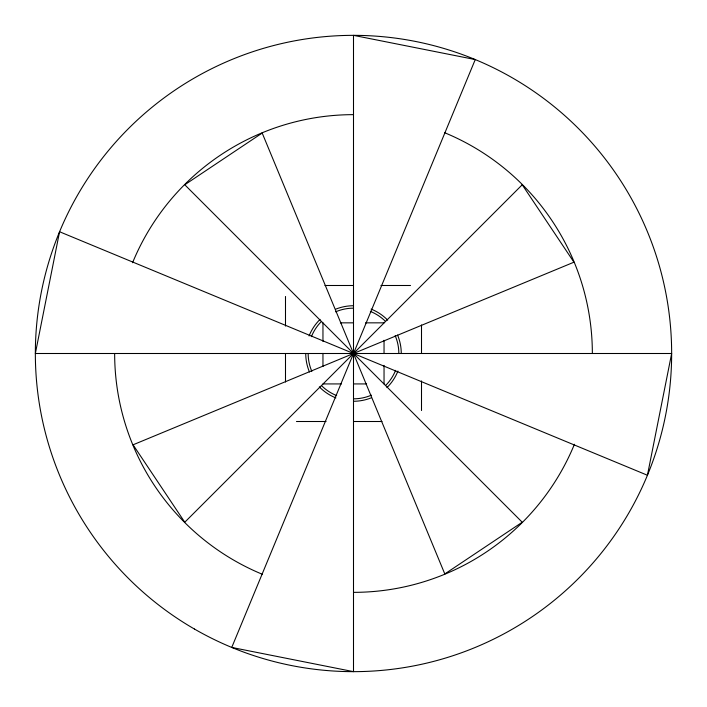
<?xml version="1.0" encoding="UTF-8"?>
<svg xmlns="http://www.w3.org/2000/svg" width="707" height="707" viewBox="0 0 707 707"><rect width="100%" height="100%" fill="white"/><g stroke="black" fill="none" stroke-linecap="round" stroke-linejoin="round"><path stroke-width="1.06" d="M324.981 285.495L353.5 285.495M380.923 285.495L410.537 285.495M340.412 322.843L353.5 322.843M365.501 322.843L384.042 322.843M322.958 383.928L341.499 383.928M353.5 383.928L366.588 383.928M296.463 421.505L326.077 421.505M353.5 421.505L382.019 421.505M421.505 324.981L421.505 353.5M421.505 380.923L421.505 410.537M384.042 340.297L384.042 353.385M384.042 365.386L384.042 383.928M322.958 322.843L322.958 341.384M322.958 353.385L322.958 366.473M285.495 296.463L285.495 326.077M285.495 353.5L285.495 382.019M574.438 444.261A238.851 238.851 0 0 1 353.5 592.351M262.447 574.314A238.851 238.851 0 0 1 114.649 353.5M132.562 262.739A238.851 238.851 0 0 1 353.5 114.649M444.553 132.686A238.851 238.851 0 0 1 592.351 353.5M397.926 371.051A47.767 47.767 0 0 1 386.959 387.595M371.113 397.9A47.767 47.767 0 0 1 353.5 401.267M335.887 397.9A47.767 47.767 0 0 1 319.334 386.888M309.454 371.979A47.767 47.767 0 0 1 305.733 353.5M309.074 335.949A47.767 47.767 0 0 1 320.041 319.405M335.887 309.1A47.767 47.767 0 0 1 353.5 305.733M371.113 309.1A47.767 47.767 0 0 1 387.666 320.112M397.546 335.021A47.767 47.767 0 0 1 401.267 353.5M395.593 370.344A45.336 45.336 0 0 1 385.554 385.554M371.352 395.178A45.336 45.336 0 0 1 353.5 398.836M336.656 395.593A45.336 45.336 0 0 1 321.446 385.554M311.822 371.352A45.336 45.336 0 0 1 308.164 353.5M311.407 336.656A45.336 45.336 0 0 1 321.446 321.446M335.648 311.822A45.336 45.336 0 0 1 353.5 308.164M370.344 311.407A45.336 45.336 0 0 1 385.554 321.446M395.178 335.648A45.336 45.336 0 0 1 398.836 353.5M59.565 231.746L35.35 353.5L671.65 353.5L647.435 475.254L59.565 231.746M475.254 59.565L231.746 647.435L353.5 671.65L353.5 35.35L475.254 59.565M522.226 184.774L184.774 522.226L133.049 444.809L573.951 262.191L522.226 184.774M262.191 133.049L184.774 184.774L522.226 522.226L444.809 573.951L262.191 133.049M194.425 629.027A318.15 318.15 0 0 0 671.65 353.5A318.15 318.15 0 0 0 194.425 77.973A318.15 318.15 0 0 0 194.425 629.027"/></g></svg>
